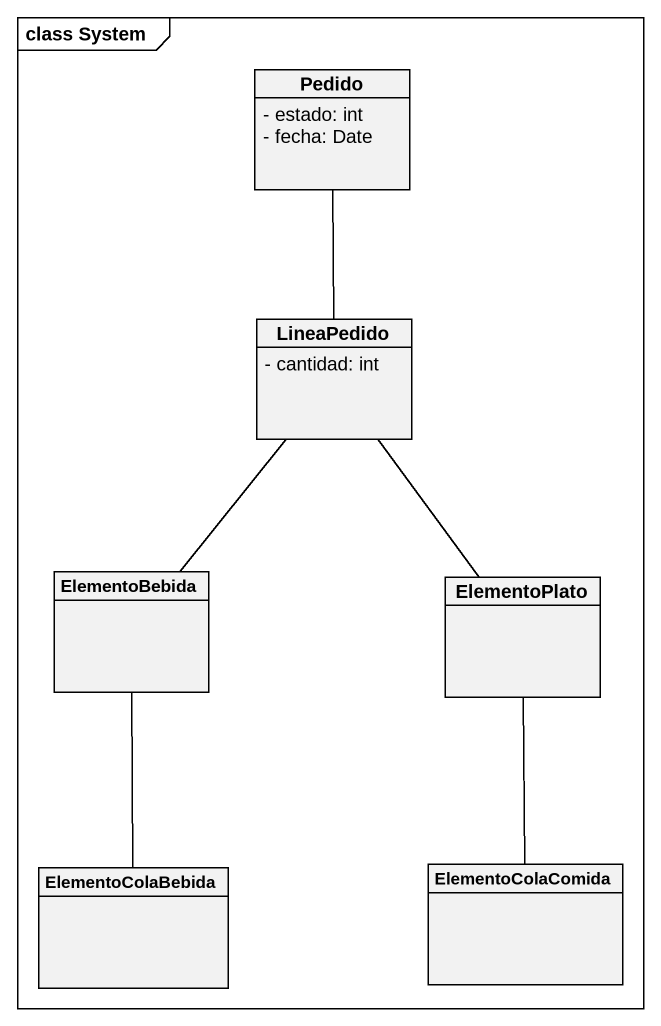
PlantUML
@startuml
mainframe class System
hide circle
hide empty members
skinparam classAttributeIconSize 0
class Pedido {
  - estado: int
  - fecha: Date
}
class LineaPedido {
  - cantidad: int
}
class ElementoBebida
class ElementoPlato
class ElementoColaBebida
class ElementoColaComida
Pedido -- LineaPedido
LineaPedido -- ElementoBebida
LineaPedido -- ElementoPlato
ElementoBebida -- ElementoColaBebida
ElementoPlato -- ElementoColaComida
@enduml
